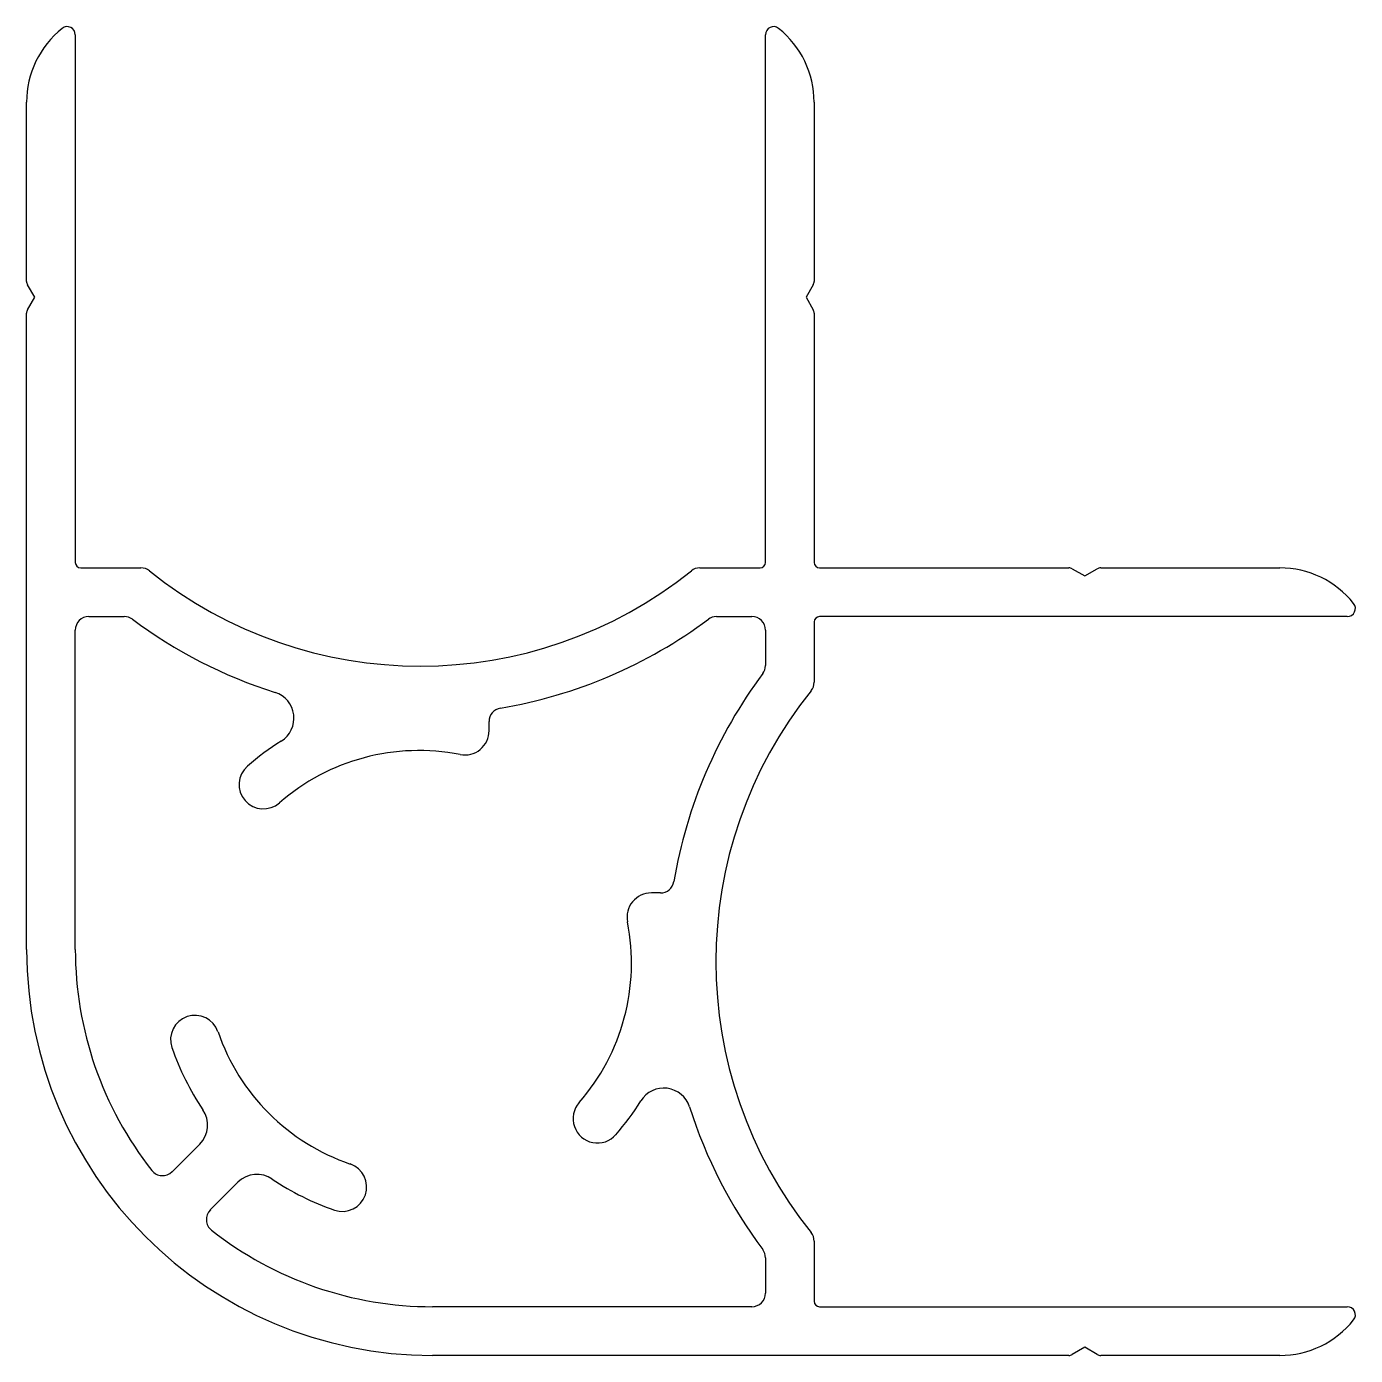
# Model space of a CAD drawing. Extents: x 2.2 to 51.3, y 2 to 51.1.
import ezdxf

# ---------------------------------------------------------------- set-up
doc = ezdxf.new("R2010")
doc.units = 0
doc.layers.get('0').update_dxf_attribs({"linetype": 'CONTINUOUS'})

msp = doc.modelspace()

# ---------------------------------------------------------------- linework, layer by layer
for p, q in [((4.037, 50.775), (4.037, 31.275)), ((29.537, 31.275), (29.537, 50.775)), ((2.237, 41.662), (2.237, 48.277)), ((31.337, 48.277), (31.337, 41.662)), ((2.537, 41.075), (2.27, 41.537)), ((31.303, 41.537), (31.036, 41.075)), ((2.27, 40.613), (2.537, 41.075)), ((31.036, 41.075), (31.303, 40.613)), ((2.237, 16.975), (2.237, 40.488)), ((31.337, 40.488), (31.337, 31.275)), ((4.237, 31.075), (6.461, 31.075)), ((27.112, 31.075), (29.337, 31.075)), ((31.537, 31.075), (40.75, 31.075)), ((40.875, 31.042), (41.337, 30.775)), ((41.337, 30.775), (41.799, 31.042)), ((41.924, 31.075), (48.539, 31.075)), ((4.537, 29.275), (5.847, 29.275)), ((27.726, 29.275), (29.037, 29.275)), ((31.337, 29.075), (31.337, 26.851)), ((51.037, 29.275), (31.537, 29.275)), ((4.037, 16.975), (4.037, 28.775)), ((29.537, 28.775), (29.537, 27.465)), ((19.327, 25.061), (19.327, 25.4)), ((25.661, 19.065), (25.322, 19.065)), ((8.633, 9.786), (7.612, 8.765)), ((9.026, 7.351), (10.047, 8.372)), ((31.337, 6.2), (31.337, 3.975)), ((29.537, 5.586), (29.537, 4.275)), ((29.037, 3.775), (17.237, 3.775)), ((31.537, 3.775), (51.037, 3.775)), ((40.75, 1.975), (17.237, 1.975)), ((41.337, 2.276), (40.875, 2.009)), ((41.799, 2.009), (41.337, 2.276)), ((48.539, 1.975), (41.924, 1.975))]:
    msp.add_line(p, q)
for centre, radius, start, end in [((3.737, 50.775), 0.3, 360, 128.6822), ((29.837, 50.775), 0.3, 51.3178, 180), ((5.737, 48.277), 3.5, 128.6822, 180), ((27.837, 48.277), 3.5, 360, 51.3178), ((2.487, 41.662), 0.25, 180, 210), ((31.087, 41.662), 0.25, 330, 0), ((2.487, 40.488), 0.25, 150, 180), ((31.087, 40.488), 0.25, 360, 30), ((4.237, 31.275), 0.2, 180, 270), ((6.461, 30.575), 0.5, 51.2606, 90), ((16.787, 43.445), 16, 231.2606, 308.7394), ((27.112, 30.575), 0.5, 90, 128.7394), ((29.337, 31.275), 0.2, 270, 360), ((31.537, 31.275), 0.2, 180, 270), ((40.75, 30.825), 0.25, 60, 90), ((41.924, 30.825), 0.25, 90, 120), ((48.539, 27.575), 3.5, 38.6822, 90), ((51.037, 29.575), 0.3, 270, 38.6822), ((4.537, 28.775), 0.5, 90, 180), ((5.847, 28.775), 0.5, 53.2869, 90), ((16.787, 43.445), 17.8, 233.2869, 252.443), ((16.787, 43.445), 17.8, 279.5623, 306.7131), ((27.726, 28.775), 0.5, 90, 126.7131), ((29.037, 28.775), 0.5, 360, 90), ((31.537, 29.075), 0.2, 90, 180), ((43.707, 16.525), 17.8, 143.2869, 170.4377), ((29.037, 27.465), 0.5, 323.2869, 0), ((43.707, 16.525), 16, 141.2606, 218.7394), ((30.837, 26.851), 0.5, 321.2606, 0), ((11.116, 25.521), 1, 301.8572, 72.443), ((19.827, 25.4), 0.5, 99.5623, 180), ((18.427, 25.061), 0.9, 258.8637, 360), ((16.737, 16.475), 9.65, 121.8572, 131.0823), ((16.737, 16.475), 7.85, 78.8637, 131.0823), ((10.987, 23.071), 0.9, 131.0823, 311.0823), ((25.661, 19.565), 0.5, 270, 350.4377), ((25.322, 18.165), 0.9, 90, 191.1363), ((16.737, 16.475), 7.85, 318.9037, 11.1363), ((17.237, 16.975), 15, 180, 270), ((17.237, 16.975), 13.2, 180, 218.2169), ((8.458, 13.642), 0.9, 18.8961, 198.8961), ((16.737, 16.475), 7.85, 198.8961, 251.1039), ((16.737, 16.475), 9.65, 198.8961, 214.176), ((25.782, 10.854), 1, 17.557, 148.1428), ((23.331, 10.724), 0.9, 138.9037, 318.9037), ((16.737, 16.475), 9.65, 318.9037, 328.1428), ((7.926, 10.493), 1, 315, 34.176), ((43.707, 16.525), 17.8, 197.557, 216.7131), ((13.903, 8.197), 0.9, 251.1039, 71.1039), ((7.259, 9.119), 0.5, 218.2169, 315), ((10.754, 7.665), 1, 55.824, 135), ((16.737, 16.475), 9.65, 235.824, 251.1039), ((9.38, 6.997), 0.5, 135, 231.7831), ((17.237, 16.975), 13.2, 231.7831, 270), ((30.837, 6.2), 0.5, 0, 38.7394), ((29.037, 5.586), 0.5, 0, 36.7131), ((29.037, 4.275), 0.5, 270, 0), ((31.537, 3.975), 0.2, 180, 270), ((51.037, 3.475), 0.3, 321.3178, 90), ((48.539, 5.475), 3.5, 270, 321.3178), ((40.75, 2.225), 0.25, 270, 300), ((41.924, 2.225), 0.25, 240, 270)]:
    msp.add_arc(centre, radius, start, end)

doc.saveas('drawing.dxf')
